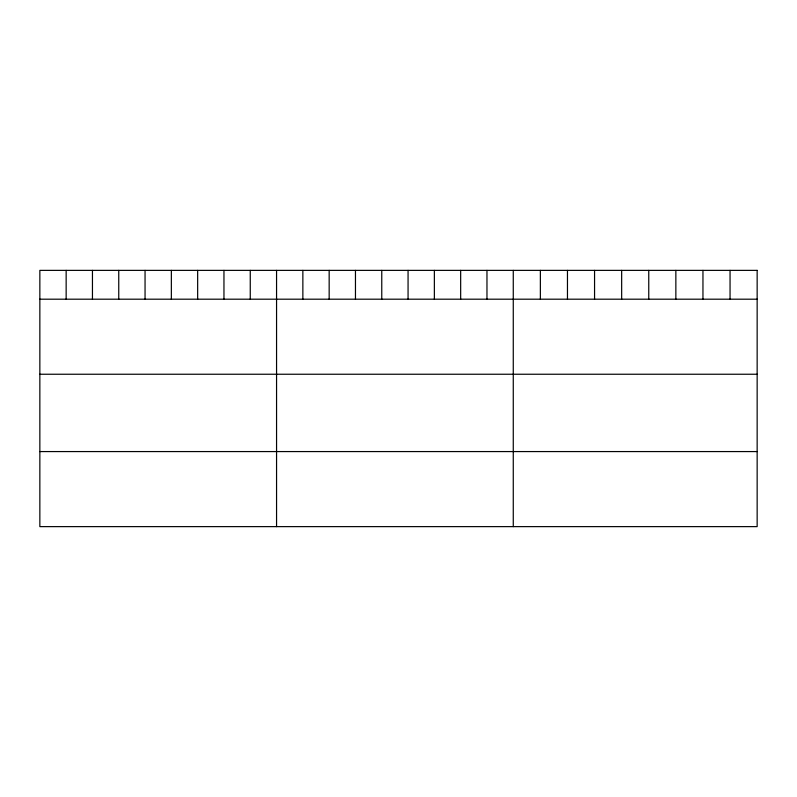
<?xml version="1.0" encoding="UTF-8"?>
<svg xmlns="http://www.w3.org/2000/svg" width="797" height="797" viewBox="0 0 797 797"><rect width="100%" height="100%" fill="white"/><g stroke="black" fill="none" stroke-linecap="round" stroke-linejoin="round"><path stroke-width="1.2" d="M39.85 299.194L757.15 299.194M39.85 374.241L757.15 374.241M39.85 451.57L757.15 451.57M730.052 270.372L730.052 299.194M702.954 270.372L702.954 299.194M675.856 270.372L675.856 299.194M648.758 270.372L648.758 299.194M621.66 270.372L621.66 299.194M594.562 270.372L594.562 299.194M567.464 270.372L567.464 299.194M540.366 270.372L540.366 299.194M513.268 270.372L513.268 526.628M486.967 270.372L486.967 299.194M460.666 270.372L460.666 299.194M434.365 270.372L434.365 299.194M408.064 270.372L408.064 299.194M381.763 270.372L381.763 299.194M355.462 270.372L355.462 299.194M329.161 270.372L329.161 299.194M302.86 270.372L302.86 299.194M276.559 270.372L276.559 526.628M250.258 270.372L250.258 299.194M223.957 270.372L223.957 299.194M197.656 270.372L197.656 299.194M171.355 270.372L171.355 299.194M145.054 270.372L145.054 299.194M118.753 270.372L118.753 299.194M92.452 270.372L92.452 299.194M66.151 270.372L66.151 299.194M757.15 270.372L39.85 270.372L39.85 526.628L757.15 526.628L757.15 270.372"/></g></svg>
